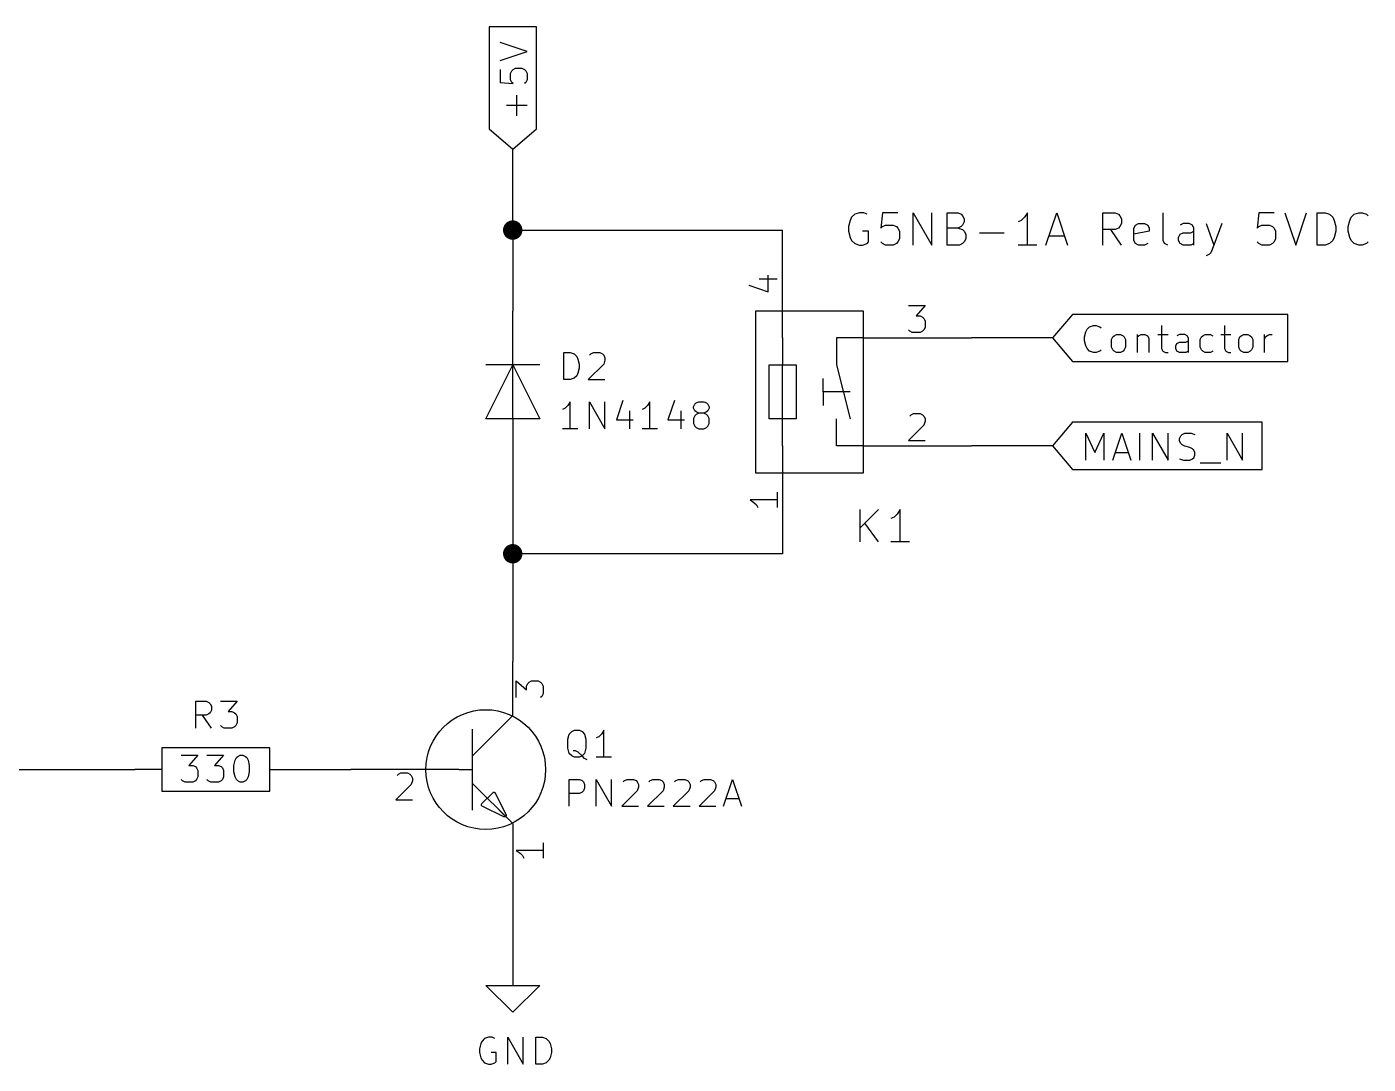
# Model space of a CAD drawing. Extents: x 0.4 to 16.1, y -11.3 to -0.4.
# Drawn here: x 6.3 to 8.785, y -5.696 to -3.773 of the extents above; entities that cross this region are included whole.
import ezdxf

# ---------------------------------------------------------------- set-up
doc = ezdxf.new("R2010")
doc.units = 0
doc.header["$MEASUREMENT"] = 0
for name, color, linetype in [('CYAN2', 4, 'CONTINUOUS'), ('GREEN3', 91, 'CONTINUOUS'), ('RED2', 1, 'CONTINUOUS'), ('RED3', 11, 'CONTINUOUS')]:
    doc.layers.add(name, color=color, linetype=linetype)

msp = doc.modelspace()

# ---------------------------------------------------------------- linework, layer by layer
at = {"layer": 'CYAN2', "linetype": 'CONTINUOUS'}
for p, q in [((7.83377, -4.12061), (7.82806, -4.12633)), ((7.84234, -4.11776), (7.83377, -4.12061)), ((7.85091, -4.11776), (7.84234, -4.11776)), ((7.85663, -4.12061), (7.85091, -4.11776)), ((7.8852, -4.11776), (7.88234, -4.14633)), ((7.91377, -4.11776), (7.8852, -4.11776)), ((7.94234, -4.17776), (7.94234, -4.11776)), ((7.94234, -4.11776), (7.97663, -4.17776)), ((7.97663, -4.17776), (7.97663, -4.11776)), ((8.0052, -4.17776), (8.0052, -4.11776)), ((8.0052, -4.11776), (8.0252, -4.11776)), ((8.0252, -4.11776), (8.03091, -4.12061)), ((8.03091, -4.12061), (8.03377, -4.12347)), ((8.03377, -4.12347), (8.03663, -4.12919)), ((8.15377, -4.11776), (8.14806, -4.12633)), ((8.15377, -4.17776), (8.15377, -4.11776)), ((8.18806, -4.17776), (8.20806, -4.11776)), ((8.20806, -4.11776), (8.22806, -4.17776)), ((8.29377, -4.17776), (8.29377, -4.11776)), ((8.29377, -4.11776), (8.31663, -4.11776)), ((8.31663, -4.11776), (8.32234, -4.12061)), ((8.32234, -4.12061), (8.3252, -4.12347)), ((8.3252, -4.12347), (8.32806, -4.12919)), ((8.4052, -4.16919), (8.4052, -4.11776)), ((8.58234, -4.11776), (8.57948, -4.14633)), ((8.61091, -4.11776), (8.58234, -4.11776)), ((8.63091, -4.11776), (8.65091, -4.17776)), ((8.65091, -4.17776), (8.67091, -4.11776)), ((8.69091, -4.17776), (8.69091, -4.11776)), ((8.69091, -4.11776), (8.7052, -4.11776)), ((8.7052, -4.11776), (8.71377, -4.12061)), ((8.71377, -4.12061), (8.71948, -4.12633)), ((8.75377, -4.12633), (8.75948, -4.12061)), ((8.75948, -4.12061), (8.76805, -4.11776)), ((8.76805, -4.11776), (8.77377, -4.11776)), ((8.77377, -4.11776), (8.78234, -4.12061)), ((8.78234, -4.12061), (8.7852, -4.12347)), ((7.8252, -4.13204), (7.82234, -4.14347)), ((7.82234, -4.14347), (7.82234, -4.15204)), ((7.82806, -4.12633), (7.8252, -4.13204)), ((7.88234, -4.14633), (7.8852, -4.14347)), ((7.8852, -4.14347), (7.89091, -4.14061)), ((7.89091, -4.14061), (7.9052, -4.14061)), ((7.9052, -4.14061), (7.91091, -4.14347)), ((7.91091, -4.14347), (7.91377, -4.14633)), ((7.91377, -4.14633), (7.91663, -4.15204)), ((8.0252, -4.14633), (8.0052, -4.14633)), ((8.03091, -4.14347), (8.0252, -4.14633)), ((8.0252, -4.14633), (8.03377, -4.14919)), ((8.03377, -4.14061), (8.03091, -4.14347)), ((8.03663, -4.1349), (8.03377, -4.14061)), ((8.03377, -4.14919), (8.03663, -4.15204)), ((8.03663, -4.12919), (8.03663, -4.1349)), ((8.14234, -4.13204), (8.13663, -4.1349)), ((8.14806, -4.12633), (8.14234, -4.13204)), ((8.31663, -4.14919), (8.29377, -4.14919)), ((8.32806, -4.17776), (8.30806, -4.14919)), ((8.32234, -4.14633), (8.31663, -4.14919)), ((8.3252, -4.14347), (8.32234, -4.14633)), ((8.32806, -4.13776), (8.3252, -4.14347)), ((8.32806, -4.12919), (8.32806, -4.13776)), ((8.35091, -4.14633), (8.35377, -4.14061)), ((8.35091, -4.16919), (8.35091, -4.14633)), ((8.35377, -4.14061), (8.35948, -4.13776)), ((8.35948, -4.13776), (8.37091, -4.13776)), ((8.37091, -4.13776), (8.37663, -4.14061)), ((8.37663, -4.14061), (8.37948, -4.14633)), ((8.37948, -4.14633), (8.37948, -4.15204)), ((8.44234, -4.13776), (8.43663, -4.14061)), ((8.45377, -4.13776), (8.44234, -4.13776)), ((8.45948, -4.14061), (8.45377, -4.13776)), ((8.46234, -4.14633), (8.45948, -4.14061)), ((8.46234, -4.17776), (8.46234, -4.14633)), ((8.4852, -4.13776), (8.49948, -4.17776)), ((8.51377, -4.13776), (8.49948, -4.17776)), ((8.57948, -4.14633), (8.58234, -4.14347)), ((8.58234, -4.14347), (8.58806, -4.14061)), ((8.58806, -4.14061), (8.60234, -4.14061)), ((8.60234, -4.14061), (8.60806, -4.14347)), ((8.60806, -4.14347), (8.61091, -4.14633)), ((8.61091, -4.14633), (8.61377, -4.15204)), ((8.71948, -4.12633), (8.72234, -4.13204)), ((8.72234, -4.13204), (8.7252, -4.14347)), ((8.7252, -4.14347), (8.7252, -4.15204)), ((8.74805, -4.14347), (8.75091, -4.13204)), ((8.74805, -4.15204), (8.74805, -4.14347)), ((8.75091, -4.13204), (8.75377, -4.12633)), ((7.82234, -4.15204), (7.8252, -4.16347)), ((7.8252, -4.16347), (7.82806, -4.16919)), ((7.82806, -4.16919), (7.83377, -4.1749)), ((7.83377, -4.1749), (7.84234, -4.17776)), ((7.85948, -4.15204), (7.84806, -4.15204)), ((7.84806, -4.17776), (7.85663, -4.1749)), ((7.85663, -4.1749), (7.85948, -4.17204)), ((7.85948, -4.17204), (7.85948, -4.15204)), ((7.8852, -4.1749), (7.88234, -4.17204)), ((7.89091, -4.17776), (7.8852, -4.1749)), ((7.91091, -4.1749), (7.9052, -4.17776)), ((7.91377, -4.17204), (7.91091, -4.1749)), ((7.91663, -4.16633), (7.91377, -4.17204)), ((7.91663, -4.15204), (7.91663, -4.16633)), ((8.03377, -4.1749), (8.02806, -4.17776)), ((8.03663, -4.17204), (8.03377, -4.1749)), ((8.03663, -4.15204), (8.03948, -4.15776)), ((8.03948, -4.16633), (8.03663, -4.17204)), ((8.03948, -4.15776), (8.03948, -4.16633)), ((8.0652, -4.1549), (8.11091, -4.1549)), ((8.19377, -4.16061), (8.22234, -4.16061)), ((8.37948, -4.15204), (8.35091, -4.15776)), ((8.35377, -4.1749), (8.35091, -4.16919)), ((8.35948, -4.17776), (8.35377, -4.1749)), ((8.37663, -4.1749), (8.37091, -4.17776)), ((8.40806, -4.1749), (8.4052, -4.16919)), ((8.41377, -4.17776), (8.40806, -4.1749)), ((8.43377, -4.16347), (8.43663, -4.15776)), ((8.43377, -4.16919), (8.43377, -4.16347)), ((8.43663, -4.1749), (8.43377, -4.16919)), ((8.43663, -4.15776), (8.44234, -4.1549)), ((8.44234, -4.17776), (8.43663, -4.1749)), ((8.44234, -4.1549), (8.45663, -4.1549)), ((8.45663, -4.1549), (8.46234, -4.15204)), ((8.46234, -4.1749), (8.45663, -4.17776)), ((8.58234, -4.1749), (8.57948, -4.17204)), ((8.58806, -4.17776), (8.58234, -4.1749)), ((8.60806, -4.1749), (8.60234, -4.17776)), ((8.61091, -4.17204), (8.60806, -4.1749)), ((8.61377, -4.16633), (8.61091, -4.17204)), ((8.61377, -4.15204), (8.61377, -4.16633)), ((8.71377, -4.1749), (8.7052, -4.17776)), ((8.71948, -4.16919), (8.71377, -4.1749)), ((8.72234, -4.16347), (8.71948, -4.16919)), ((8.7252, -4.15204), (8.72234, -4.16347)), ((8.75091, -4.16347), (8.74805, -4.15204)), ((8.75377, -4.16919), (8.75091, -4.16347)), ((8.75948, -4.1749), (8.75377, -4.16919)), ((8.76805, -4.17776), (8.75948, -4.1749)), ((8.78234, -4.1749), (8.77377, -4.17776)), ((8.7852, -4.17204), (8.78234, -4.1749)), ((7.84234, -4.17776), (7.84806, -4.17776)), ((7.9052, -4.17776), (7.89091, -4.17776)), ((8.02806, -4.17776), (8.0052, -4.17776)), ((8.17091, -4.17776), (8.13663, -4.17776)), ((8.37091, -4.17776), (8.35948, -4.17776)), ((8.45663, -4.17776), (8.44234, -4.17776)), ((8.49091, -4.1949), (8.4852, -4.19776)), ((8.49377, -4.19204), (8.49091, -4.1949)), ((8.49948, -4.17776), (8.49377, -4.19204)), ((8.60234, -4.17776), (8.58806, -4.17776)), ((8.7052, -4.17776), (8.69091, -4.17776)), ((8.77377, -4.17776), (8.76805, -4.17776)), ((7.29472, -4.42713), (7.29472, -4.37713)), ((7.29472, -4.37713), (7.30662, -4.37713)), ((7.30662, -4.37713), (7.31376, -4.37951)), ((7.31376, -4.37951), (7.31853, -4.38428)), ((7.31853, -4.38428), (7.32091, -4.38904)), ((7.32091, -4.38904), (7.32329, -4.39856)), ((7.32329, -4.39856), (7.32329, -4.4057)), ((7.36853, -4.39856), (7.33996, -4.42713)), ((7.34234, -4.38189), (7.34472, -4.37951)), ((7.34472, -4.37951), (7.34948, -4.37713)), ((7.34948, -4.37713), (7.36139, -4.37713)), ((7.36139, -4.37713), (7.36615, -4.37951)), ((7.36615, -4.37951), (7.36853, -4.38189)), ((7.36853, -4.38189), (7.37091, -4.38665)), ((7.37091, -4.39142), (7.36853, -4.39856)), ((7.37091, -4.38665), (7.37091, -4.39142)), ((7.31853, -4.41999), (7.31376, -4.42475)), ((7.32091, -4.41522), (7.31853, -4.41999)), ((7.32329, -4.4057), (7.32091, -4.41522)), ((7.30662, -4.42713), (7.29472, -4.42713)), ((7.31376, -4.42475), (7.30662, -4.42713)), ((7.33996, -4.42713), (7.37091, -4.42713)), ((7.30662, -4.46813), (7.30186, -4.47528)), ((7.30662, -4.51813), (7.30662, -4.46813)), ((7.34233, -4.51813), (7.34233, -4.46813)), ((7.34233, -4.46813), (7.37091, -4.51813)), ((7.37091, -4.51813), (7.37091, -4.46813)), ((7.40424, -4.46575), (7.39234, -4.50146)), ((7.45424, -4.46813), (7.44948, -4.47528)), ((7.45424, -4.51813), (7.45424, -4.46813)), ((7.49948, -4.46575), (7.48757, -4.50146)), ((7.53519, -4.47765), (7.53757, -4.47289)), ((7.53757, -4.47289), (7.53995, -4.47051)), ((7.53995, -4.47051), (7.54472, -4.46813)), ((7.54472, -4.46813), (7.55424, -4.46813)), ((7.55424, -4.46813), (7.559, -4.47051)), ((7.559, -4.47051), (7.56138, -4.47289)), ((7.56138, -4.47289), (7.56376, -4.47765)), ((7.2971, -4.48004), (7.29234, -4.48242)), ((7.30186, -4.47528), (7.2971, -4.48004)), ((7.41615, -4.4848), (7.41615, -4.51813)), ((7.44472, -4.48004), (7.43996, -4.48242)), ((7.44948, -4.47528), (7.44472, -4.48004)), ((7.51138, -4.4848), (7.51138, -4.51813)), ((7.53519, -4.48004), (7.53519, -4.47765)), ((7.53757, -4.4848), (7.53519, -4.48004)), ((7.53757, -4.49432), (7.53519, -4.49908)), ((7.53995, -4.48718), (7.53757, -4.4848)), ((7.53995, -4.49194), (7.53757, -4.49432)), ((7.54472, -4.48956), (7.53995, -4.48718)), ((7.54472, -4.48956), (7.53995, -4.49194)), ((7.55424, -4.48956), (7.54472, -4.48956)), ((7.559, -4.48718), (7.55424, -4.48956)), ((7.559, -4.49194), (7.55424, -4.48956)), ((7.56138, -4.4848), (7.559, -4.48718)), ((7.56138, -4.49432), (7.559, -4.49194)), ((7.56376, -4.48004), (7.56138, -4.4848)), ((7.56376, -4.49908), (7.56138, -4.49432)), ((7.56376, -4.47765), (7.56376, -4.48004)), ((7.32091, -4.51813), (7.29234, -4.51813)), ((7.39234, -4.50146), (7.42329, -4.50146)), ((7.46853, -4.51813), (7.43996, -4.51813)), ((7.48757, -4.50146), (7.51852, -4.50146)), ((7.53519, -4.49908), (7.53519, -4.50861)), ((7.53519, -4.50861), (7.53757, -4.51337)), ((7.53757, -4.51337), (7.53995, -4.51575)), ((7.53995, -4.51575), (7.54472, -4.51813)), ((7.54472, -4.51813), (7.55424, -4.51813)), ((7.55424, -4.51813), (7.559, -4.51575)), ((7.559, -4.51575), (7.56138, -4.51337)), ((7.56138, -4.51337), (7.56376, -4.50861)), ((7.56376, -4.50861), (7.56376, -4.49908)), ((7.84377, -4.72776), (7.84377, -4.66776)), ((7.87806, -4.66776), (7.84377, -4.70204)), ((7.91806, -4.66776), (7.91234, -4.67633)), ((7.91806, -4.72776), (7.91806, -4.66776)), ((7.87806, -4.72776), (7.85234, -4.69347)), ((7.90663, -4.68204), (7.90091, -4.6849)), ((7.91234, -4.67633), (7.90663, -4.68204)), ((7.9352, -4.72776), (7.90091, -4.72776)), ((6.61309, -5.07313), (6.61309, -5.02313)), ((6.61309, -5.02313), (6.63214, -5.02313)), ((6.63214, -5.02313), (6.6369, -5.02551)), ((6.6369, -5.02551), (6.63928, -5.02789)), ((6.63928, -5.04456), (6.6369, -5.04694)), ((6.63928, -5.02789), (6.64166, -5.03265)), ((6.64166, -5.0398), (6.63928, -5.04456)), ((6.64166, -5.03265), (6.64166, -5.0398)), ((6.65833, -5.02313), (6.68928, -5.02313)), ((6.68928, -5.02313), (6.67261, -5.04218)), ((6.67261, -5.04218), (6.67976, -5.04218)), ((6.67976, -5.04218), (6.68452, -5.04456)), ((6.68452, -5.04456), (6.6869, -5.04694)), ((6.63214, -5.04932), (6.61309, -5.04932)), ((6.64166, -5.07313), (6.625, -5.04932)), ((6.6369, -5.04694), (6.63214, -5.04932)), ((6.66071, -5.07075), (6.65833, -5.06837)), ((6.6869, -5.06837), (6.68452, -5.07075)), ((6.6869, -5.04694), (6.68928, -5.0517)), ((6.68928, -5.06361), (6.6869, -5.06837)), ((6.68928, -5.0517), (6.68928, -5.06361)), ((6.66547, -5.07313), (6.66071, -5.07075)), ((6.67976, -5.07313), (6.66547, -5.07313)), ((6.68452, -5.07075), (6.67976, -5.07313)), ((7.30234, -5.0938), (7.30472, -5.08428)), ((7.30234, -5.11046), (7.30234, -5.0938)), ((7.30472, -5.08428), (7.30948, -5.07951)), ((7.30948, -5.07951), (7.31424, -5.07713)), ((7.31424, -5.07713), (7.32376, -5.07713)), ((7.32376, -5.07713), (7.32853, -5.07951)), ((7.32853, -5.07951), (7.33329, -5.08428)), ((7.33329, -5.08428), (7.33567, -5.0938)), ((7.33567, -5.0938), (7.33567, -5.11046)), ((7.35948, -5.08904), (7.35472, -5.09142)), ((7.36424, -5.08428), (7.35948, -5.08904)), ((7.369, -5.07713), (7.36424, -5.08428)), ((7.369, -5.12713), (7.369, -5.07713)), ((7.30472, -5.11999), (7.30234, -5.11046)), ((7.30948, -5.12475), (7.30472, -5.11999)), ((7.31662, -5.11522), (7.31186, -5.11522)), ((7.32139, -5.11761), (7.31662, -5.11522)), ((7.32853, -5.12475), (7.32139, -5.11761)), ((7.33329, -5.11999), (7.32853, -5.12475)), ((7.33567, -5.11046), (7.33329, -5.11999)), ((6.58571, -5.12313), (6.61667, -5.12313)), ((6.61667, -5.12313), (6.6, -5.14218)), ((6.6, -5.14218), (6.60714, -5.14218)), ((6.60714, -5.14218), (6.6119, -5.14456)), ((6.6119, -5.14456), (6.61428, -5.14694)), ((6.63333, -5.12313), (6.66428, -5.12313)), ((6.66428, -5.12313), (6.64761, -5.14218)), ((6.64761, -5.14218), (6.65476, -5.14218)), ((6.65476, -5.14218), (6.65952, -5.14456)), ((6.65952, -5.14456), (6.6619, -5.14694)), ((6.68333, -5.14218), (6.68571, -5.13265)), ((6.68333, -5.15408), (6.68333, -5.14218)), ((6.68571, -5.13265), (6.68809, -5.12789)), ((6.68809, -5.12789), (6.69047, -5.12551)), ((6.69047, -5.12551), (6.69523, -5.12313)), ((6.69523, -5.12313), (6.7, -5.12313)), ((6.7, -5.12313), (6.70476, -5.12551)), ((6.70476, -5.12551), (6.70714, -5.12789)), ((6.70714, -5.12789), (6.70952, -5.13265)), ((6.70952, -5.13265), (6.7119, -5.14218)), ((6.7119, -5.14218), (6.7119, -5.15408)), ((7.31424, -5.12713), (7.30948, -5.12475)), ((7.32376, -5.12713), (7.31424, -5.12713)), ((7.32853, -5.12475), (7.32376, -5.12713)), ((7.33329, -5.12951), (7.32853, -5.12475)), ((7.33805, -5.13189), (7.33329, -5.12951)), ((7.38329, -5.12713), (7.35472, -5.12713)), ((6.58809, -5.17075), (6.58571, -5.16837)), ((6.61428, -5.16837), (6.6119, -5.17075)), ((6.61428, -5.14694), (6.61667, -5.1517)), ((6.61667, -5.16361), (6.61428, -5.16837)), ((6.61667, -5.1517), (6.61667, -5.16361)), ((6.63571, -5.17075), (6.63333, -5.16837)), ((6.6619, -5.16837), (6.65952, -5.17075)), ((6.6619, -5.14694), (6.66428, -5.1517)), ((6.66428, -5.16361), (6.6619, -5.16837)), ((6.66428, -5.1517), (6.66428, -5.16361)), ((6.68571, -5.16361), (6.68333, -5.15408)), ((6.68809, -5.16837), (6.68571, -5.16361)), ((6.69047, -5.17075), (6.68809, -5.16837)), ((6.70714, -5.16837), (6.70476, -5.17075)), ((6.70952, -5.16361), (6.70714, -5.16837)), ((6.7119, -5.15408), (6.70952, -5.16361)), ((7.30472, -5.21813), (7.30472, -5.16813)), ((7.30472, -5.16813), (7.32376, -5.16813)), ((7.32376, -5.16813), (7.32853, -5.17051)), ((7.35472, -5.21813), (7.35472, -5.16813)), ((7.35472, -5.16813), (7.38329, -5.21813)), ((7.38329, -5.21813), (7.38329, -5.16813)), ((7.4071, -5.17051), (7.41186, -5.16813)), ((7.41186, -5.16813), (7.42377, -5.16813)), ((7.42377, -5.16813), (7.42853, -5.17051)), ((7.45472, -5.17051), (7.45948, -5.16813)), ((7.45948, -5.16813), (7.47139, -5.16813)), ((7.47139, -5.16813), (7.47615, -5.17051)), ((7.50233, -5.17051), (7.5071, -5.16813)), ((7.5071, -5.16813), (7.519, -5.16813)), ((7.519, -5.16813), (7.52376, -5.17051)), ((7.54995, -5.17051), (7.55472, -5.16813)), ((7.55472, -5.16813), (7.56662, -5.16813)), ((7.56662, -5.16813), (7.57138, -5.17051)), ((7.59043, -5.21813), (7.60709, -5.16813)), ((7.60709, -5.16813), (7.62376, -5.21813)), ((6.59285, -5.17313), (6.58809, -5.17075)), ((6.60714, -5.17313), (6.59285, -5.17313)), ((6.6119, -5.17075), (6.60714, -5.17313)), ((6.64047, -5.17313), (6.63571, -5.17075)), ((6.65476, -5.17313), (6.64047, -5.17313)), ((6.65952, -5.17075), (6.65476, -5.17313)), ((6.69523, -5.17313), (6.69047, -5.17075)), ((6.7, -5.17313), (6.69523, -5.17313)), ((6.70476, -5.17075), (6.7, -5.17313)), ((7.32376, -5.19432), (7.30472, -5.19432)), ((7.32853, -5.19194), (7.32376, -5.19432)), ((7.32853, -5.17051), (7.33091, -5.17289)), ((7.33091, -5.18956), (7.32853, -5.19194)), ((7.33091, -5.17289), (7.33329, -5.17765)), ((7.33329, -5.1848), (7.33091, -5.18956)), ((7.33329, -5.17765), (7.33329, -5.1848)), ((7.43091, -5.18956), (7.40234, -5.21813)), ((7.40472, -5.17289), (7.4071, -5.17051)), ((7.42853, -5.17051), (7.43091, -5.17289)), ((7.43091, -5.17289), (7.43329, -5.17765)), ((7.43329, -5.18242), (7.43091, -5.18956)), ((7.43329, -5.17765), (7.43329, -5.18242)), ((7.47853, -5.18956), (7.44996, -5.21813)), ((7.45234, -5.17289), (7.45472, -5.17051)), ((7.47615, -5.17051), (7.47853, -5.17289)), ((7.47853, -5.17289), (7.48091, -5.17765)), ((7.48091, -5.18242), (7.47853, -5.18956)), ((7.48091, -5.17765), (7.48091, -5.18242)), ((7.52615, -5.18956), (7.49757, -5.21813)), ((7.49996, -5.17289), (7.50233, -5.17051)), ((7.52376, -5.17051), (7.52615, -5.17289)), ((7.52615, -5.17289), (7.52853, -5.17765)), ((7.52853, -5.18242), (7.52615, -5.18956)), ((7.52853, -5.17765), (7.52853, -5.18242)), ((7.57376, -5.18956), (7.54519, -5.21813)), ((7.54757, -5.17289), (7.54995, -5.17051)), ((7.57138, -5.17051), (7.57376, -5.17289)), ((7.57376, -5.17289), (7.57615, -5.17765)), ((7.57615, -5.18242), (7.57376, -5.18956)), ((7.57615, -5.17765), (7.57615, -5.18242)), ((7.40234, -5.21813), (7.43329, -5.21813)), ((7.44996, -5.21813), (7.48091, -5.21813)), ((7.49757, -5.21813), (7.52853, -5.21813)), ((7.54519, -5.21813), (7.57615, -5.21813)), ((7.59519, -5.20385), (7.619, -5.20385)), ((7.14071, -5.65804), (7.13833, -5.66756)), ((7.14309, -5.65328), (7.14071, -5.65804)), ((7.14786, -5.64851), (7.14309, -5.65328)), ((7.155, -5.64613), (7.14786, -5.64851)), ((7.16214, -5.64613), (7.155, -5.64613)), ((7.16691, -5.64851), (7.16214, -5.64613)), ((7.19071, -5.69613), (7.19071, -5.64613)), ((7.19071, -5.64613), (7.21928, -5.69613)), ((7.21928, -5.69613), (7.21928, -5.64613)), ((7.24309, -5.69613), (7.24309, -5.64613)), ((7.24309, -5.64613), (7.255, -5.64613)), ((7.255, -5.64613), (7.26214, -5.64851)), ((7.26214, -5.64851), (7.26691, -5.65328)), ((7.26691, -5.65328), (7.26929, -5.65804)), ((7.26929, -5.65804), (7.27167, -5.66756)), ((7.13833, -5.66756), (7.13833, -5.6747)), ((7.13833, -5.6747), (7.14071, -5.68422)), ((7.14071, -5.68422), (7.14309, -5.68899)), ((7.14309, -5.68899), (7.14786, -5.69375)), ((7.16928, -5.6747), (7.15976, -5.6747)), ((7.16691, -5.69375), (7.16928, -5.69137)), ((7.16928, -5.69137), (7.16928, -5.6747)), ((7.26691, -5.68899), (7.26214, -5.69375)), ((7.26929, -5.68422), (7.26691, -5.68899)), ((7.27167, -5.6747), (7.26929, -5.68422)), ((7.27167, -5.66756), (7.27167, -5.6747)), ((7.14786, -5.69375), (7.155, -5.69613)), ((7.155, -5.69613), (7.15976, -5.69613)), ((7.15976, -5.69613), (7.16691, -5.69375)), ((7.255, -5.69613), (7.24309, -5.69613)), ((7.26214, -5.69375), (7.255, -5.69613))]:
    msp.add_line(p, q, dxfattribs=at)
at = {"layer": 'GREEN3', "linetype": 'CONTINUOUS'}
for p, q in [((7.2, -4.15), (7.2, -4)), ((7.2, -4.15), (7.2, -4.3)), ((7.2, -4.15), (7.7, -4.15)), ((8.2, -4.35), (8.05, -4.35)), ((8.2, -4.55), (8.05, -4.55)), ((7.2, -4.6), (7.2, -4.75)), ((7.2, -4.75), (7.2, -4.95)), ((7.7, -4.75), (7.2, -4.75)), ((6.15, -5.15), (6.5, -5.15)), ((6.8, -5.15), (6.9, -5.15)), ((7.2, -5.35), (7.2, -5.5))]:
    msp.add_line(p, q, dxfattribs=at)
at = {"layer": 'GREEN3', "const_width": 0.018}
for points in [[(7.191, -4.15, 1), (7.209, -4.15, 1)], [(7.191, -4.75, 1), (7.209, -4.75, 1)]]:
    msp.add_lwpolyline(points, format="xyb", close=True, dxfattribs=at)
at = {"layer": 'RED2', "linetype": 'CONTINUOUS'}
for p, q in [((7.2, -3.77322), (7.15624, -3.77322)), ((7.15624, -3.77322), (7.15624, -3.9625)), ((7.24376, -3.77322), (7.2, -3.77322)), ((7.24376, -3.9625), (7.24376, -3.77322)), ((7.2267, -3.81905), (7.1767, -3.80238)), ((7.1767, -3.83571), (7.2267, -3.81905)), ((7.1767, -3.85238), (7.1767, -3.87619)), ((7.19813, -3.85476), (7.20052, -3.85238)), ((7.20052, -3.85238), (7.20528, -3.85)), ((7.20528, -3.85), (7.21718, -3.85)), ((7.21718, -3.85), (7.22194, -3.85238)), ((7.22194, -3.85238), (7.22433, -3.85476)), ((7.1767, -3.87619), (7.20052, -3.87857)), ((7.19575, -3.85952), (7.19813, -3.85476)), ((7.19575, -3.87143), (7.19575, -3.85952)), ((7.19813, -3.87619), (7.19575, -3.87143)), ((7.20052, -3.87857), (7.19813, -3.87619)), ((7.22433, -3.87619), (7.22194, -3.87857)), ((7.22433, -3.85476), (7.2267, -3.85952)), ((7.2267, -3.87143), (7.22433, -3.87619)), ((7.2267, -3.85952), (7.2267, -3.87143)), ((7.20766, -3.93809), (7.20766, -3.9)), ((7.2267, -3.91905), (7.18861, -3.91905)), ((7.15624, -3.9625), (7.2, -4)), ((7.2, -4), (7.24376, -3.9625)), ((7.7, -4.35), (7.7, -4.15)), ((7.2, -4.4), (7.2, -4.3)), ((7.85, -4.3), (7.65, -4.3)), ((7.65, -4.3), (7.65, -4.6)), ((7.85, -4.6), (7.85, -4.3)), ((8.2375, -4.30624), (8.2, -4.35)), ((8.63629, -4.30624), (8.2375, -4.30624)), ((8.63629, -4.35), (8.63629, -4.30624)), ((8.25952, -4.34813), (8.2619, -4.33861)), ((8.25952, -4.35528), (8.25952, -4.34813)), ((8.2619, -4.33861), (8.26428, -4.33385)), ((8.26428, -4.33385), (8.26905, -4.32909)), ((8.26905, -4.32909), (8.27619, -4.3267)), ((8.27619, -4.3267), (8.28095, -4.3267)), ((8.28095, -4.3267), (8.28809, -4.32909)), ((8.28809, -4.32909), (8.29047, -4.33147)), ((8.30952, -4.3529), (8.3119, -4.34813)), ((8.3119, -4.34813), (8.31428, -4.34575)), ((8.31428, -4.34575), (8.31905, -4.34337)), ((8.31905, -4.34337), (8.32619, -4.34337)), ((8.32619, -4.34337), (8.33095, -4.34575)), ((8.33095, -4.34575), (8.33333, -4.34813)), ((8.33333, -4.34813), (8.33571, -4.3529)), ((8.35714, -4.34337), (8.35714, -4.3767)), ((8.35714, -4.34813), (8.35952, -4.34575)), ((8.35952, -4.34575), (8.36428, -4.34337)), ((8.36428, -4.34337), (8.37143, -4.34337)), ((8.37143, -4.34337), (8.37619, -4.34575)), ((8.37619, -4.34575), (8.37857, -4.35052)), ((8.39523, -4.34337), (8.41428, -4.34337)), ((8.40237, -4.3267), (8.40237, -4.36956)), ((8.43571, -4.34337), (8.43094, -4.34575)), ((8.44523, -4.34337), (8.43571, -4.34337)), ((8.44999, -4.34575), (8.44523, -4.34337)), ((8.45237, -4.35052), (8.44999, -4.34575)), ((8.4738, -4.3529), (8.47618, -4.34813)), ((8.47618, -4.34813), (8.47856, -4.34575)), ((8.47856, -4.34575), (8.48333, -4.34337)), ((8.48333, -4.34337), (8.49285, -4.34337)), ((8.49285, -4.34337), (8.49761, -4.34575)), ((8.5119, -4.34337), (8.53094, -4.34337)), ((8.51904, -4.3267), (8.51904, -4.36956)), ((8.54523, -4.3529), (8.54761, -4.34813)), ((8.54761, -4.34813), (8.54999, -4.34575)), ((8.54999, -4.34575), (8.55476, -4.34337)), ((8.55476, -4.34337), (8.5619, -4.34337)), ((8.5619, -4.34337), (8.56666, -4.34575)), ((8.56666, -4.34575), (8.56904, -4.34813)), ((8.56904, -4.34813), (8.57142, -4.3529)), ((8.59285, -4.3767), (8.59285, -4.34337)), ((8.59285, -4.3529), (8.59523, -4.34813)), ((8.59523, -4.34813), (8.59761, -4.34575)), ((8.59761, -4.34575), (8.60237, -4.34337)), ((8.60237, -4.34337), (8.60713, -4.34337)), ((7.7, -4.35), (7.7, -4.4)), ((7.85, -4.35), (7.8, -4.35)), ((7.8, -4.35), (7.8, -4.4)), ((7.85, -4.35), (8.05, -4.35)), ((8.2, -4.35), (8.2375, -4.39376)), ((8.2619, -4.3648), (8.25952, -4.35528)), ((8.26428, -4.36956), (8.2619, -4.3648)), ((8.26905, -4.37433), (8.26428, -4.36956)), ((8.27619, -4.3767), (8.26905, -4.37433)), ((8.28809, -4.37433), (8.28095, -4.3767)), ((8.29047, -4.37194), (8.28809, -4.37433)), ((8.30952, -4.36718), (8.30952, -4.3529)), ((8.3119, -4.37194), (8.30952, -4.36718)), ((8.31428, -4.37433), (8.3119, -4.37194)), ((8.31905, -4.3767), (8.31428, -4.37433)), ((8.33095, -4.37433), (8.32619, -4.3767)), ((8.33333, -4.37194), (8.33095, -4.37433)), ((8.33571, -4.36718), (8.33333, -4.37194)), ((8.33571, -4.3529), (8.33571, -4.36718)), ((8.37857, -4.35052), (8.37857, -4.3767)), ((8.40237, -4.36956), (8.40476, -4.37433)), ((8.40476, -4.37433), (8.40952, -4.3767)), ((8.42857, -4.3648), (8.43094, -4.36004)), ((8.42857, -4.36956), (8.42857, -4.3648)), ((8.43094, -4.37433), (8.42857, -4.36956)), ((8.43094, -4.36004), (8.43571, -4.35766)), ((8.43571, -4.3767), (8.43094, -4.37433)), ((8.43571, -4.35766), (8.44761, -4.35766)), ((8.44761, -4.35766), (8.45237, -4.35528)), ((8.45237, -4.37433), (8.44761, -4.3767)), ((8.45237, -4.3767), (8.45237, -4.35052)), ((8.4738, -4.36718), (8.4738, -4.3529)), ((8.47618, -4.37194), (8.4738, -4.36718)), ((8.47856, -4.37433), (8.47618, -4.37194)), ((8.48333, -4.3767), (8.47856, -4.37433)), ((8.49761, -4.37433), (8.49285, -4.3767)), ((8.51904, -4.36956), (8.52142, -4.37433)), ((8.52142, -4.37433), (8.52619, -4.3767)), ((8.54523, -4.36718), (8.54523, -4.3529)), ((8.54761, -4.37194), (8.54523, -4.36718)), ((8.54999, -4.37433), (8.54761, -4.37194)), ((8.55476, -4.3767), (8.54999, -4.37433)), ((8.56666, -4.37433), (8.5619, -4.3767)), ((8.56904, -4.37194), (8.56666, -4.37433)), ((8.57142, -4.36718), (8.56904, -4.37194)), ((8.57142, -4.3529), (8.57142, -4.36718)), ((8.63629, -4.39376), (8.63629, -4.35)), ((8.2375, -4.39376), (8.63629, -4.39376)), ((8.28095, -4.3767), (8.27619, -4.3767)), ((8.32619, -4.3767), (8.31905, -4.3767)), ((8.40952, -4.3767), (8.41428, -4.3767)), ((8.44761, -4.3767), (8.43571, -4.3767)), ((8.49285, -4.3767), (8.48333, -4.3767)), ((8.52619, -4.3767), (8.53094, -4.3767)), ((8.5619, -4.3767), (8.55476, -4.3767)), ((7.25, -4.4), (7.15, -4.4)), ((7.15, -4.5), (7.2, -4.4)), ((7.2, -4.5), (7.2, -4.4)), ((7.2, -4.4), (7.25, -4.5)), ((7.675, -4.5), (7.675, -4.4)), ((7.675, -4.4), (7.725, -4.4)), ((7.7, -4.55), (7.7, -4.4)), ((7.725, -4.4), (7.725, -4.5)), ((7.8, -4.4), (7.825, -4.5)), ((7.775, -4.45), (7.775, -4.425)), ((7.825, -4.45), (7.775, -4.45)), ((7.775, -4.45), (7.775, -4.475)), ((7.25, -4.5), (7.15, -4.5)), ((7.2, -4.5), (7.2, -4.6)), ((7.725, -4.5), (7.675, -4.5)), ((7.8, -4.55), (7.8, -4.5)), ((8.2375, -4.50624), (8.2, -4.55)), ((8.58868, -4.50624), (8.2375, -4.50624)), ((8.58868, -4.55), (8.58868, -4.50624)), ((8.2619, -4.5767), (8.2619, -4.5267)), ((8.2619, -4.5267), (8.27857, -4.56242)), ((8.27857, -4.56242), (8.29524, -4.5267)), ((8.29524, -4.5267), (8.29524, -4.5767)), ((8.3119, -4.5767), (8.32857, -4.5267)), ((8.32857, -4.5267), (8.34524, -4.5767)), ((8.3619, -4.5767), (8.3619, -4.5267)), ((8.38571, -4.5767), (8.38571, -4.5267)), ((8.38571, -4.5267), (8.41428, -4.5767)), ((8.41428, -4.5767), (8.41428, -4.5267)), ((8.43572, -4.53623), (8.43809, -4.53147)), ((8.43572, -4.54099), (8.43572, -4.53623)), ((8.43809, -4.54575), (8.43572, -4.54099)), ((8.43809, -4.53147), (8.44048, -4.52909)), ((8.44048, -4.54813), (8.43809, -4.54575)), ((8.44048, -4.52909), (8.44524, -4.5267)), ((8.44524, -4.55052), (8.44048, -4.54813)), ((8.44524, -4.5267), (8.45714, -4.5267)), ((8.45714, -4.5267), (8.46429, -4.52909)), ((8.52381, -4.5767), (8.52381, -4.5267)), ((8.52381, -4.5267), (8.55238, -4.5767)), ((8.55238, -4.5767), (8.55238, -4.5267)), ((7.7, -4.55), (7.7, -4.75)), ((7.85, -4.55), (7.8, -4.55)), ((7.85, -4.55), (8.05, -4.55)), ((8.2, -4.55), (8.2375, -4.59376)), ((8.31667, -4.56242), (8.34047, -4.56242)), ((8.45476, -4.5529), (8.44524, -4.55052)), ((8.45952, -4.55528), (8.45476, -4.5529)), ((8.46191, -4.55766), (8.45952, -4.55528)), ((8.45952, -4.57433), (8.46191, -4.57194)), ((8.46429, -4.56242), (8.46191, -4.55766)), ((8.46191, -4.57194), (8.46429, -4.56718)), ((8.46429, -4.56718), (8.46429, -4.56242)), ((8.58868, -4.59376), (8.58868, -4.55)), ((8.2375, -4.59376), (8.58868, -4.59376)), ((8.43572, -4.57433), (8.44286, -4.5767)), ((8.44286, -4.5767), (8.45476, -4.5767)), ((8.45476, -4.5767), (8.45952, -4.57433)), ((8.47381, -4.58147), (8.51191, -4.58147)), ((7.65, -4.6), (7.85, -4.6)), ((7.2, -5.05), (7.2, -4.95)), ((7.2, -5.05), (7.125, -5.125)), ((7.125, -5.075), (7.125, -5.225)), ((6.75, -5.11), (6.55, -5.11)), ((6.55, -5.11), (6.55, -5.19)), ((6.75, -5.19), (6.75, -5.11)), ((6.55, -5.15), (6.5, -5.15)), ((6.75, -5.15), (6.8, -5.15)), ((7.1, -5.15), (6.9, -5.15)), ((7.1, -5.15), (7.125, -5.15)), ((6.55, -5.19), (6.75, -5.19)), ((7.2, -5.25), (7.125, -5.175)), ((7.14288, -5.21288), (7.16288, -5.19288)), ((7.16288, -5.19288), (7.16373, -5.19228)), ((7.16373, -5.19228), (7.16396, -5.19226)), ((7.16396, -5.19226), (7.16415, -5.19213)), ((7.16415, -5.19213), (7.16495, -5.19217)), ((7.16495, -5.19217), (7.16578, -5.1921)), ((7.16578, -5.1921), (7.16596, -5.19223)), ((7.16596, -5.19223), (7.16619, -5.19225)), ((7.16619, -5.19225), (7.16679, -5.19281)), ((7.16679, -5.19281), (7.16746, -5.19328)), ((7.16746, -5.19328), (7.16751, -5.1935)), ((7.16751, -5.1935), (7.16769, -5.19366)), ((7.16769, -5.19366), (7.18768, -5.23366)), ((7.142, -5.21518), (7.14207, -5.21496)), ((7.14228, -5.21582), (7.142, -5.21518)), ((7.14201, -5.21474), (7.14207, -5.21461)), ((7.14207, -5.21496), (7.14201, -5.21474)), ((7.14205, -5.21448), (7.14239, -5.21388)), ((7.14207, -5.21461), (7.14205, -5.21448)), ((7.1424, -5.2165), (7.14228, -5.21582)), ((7.14239, -5.21388), (7.14259, -5.21322)), ((7.14251, -5.21659), (7.1424, -5.2165)), ((7.14254, -5.21672), (7.14251, -5.21659)), ((7.14272, -5.21685), (7.14254, -5.21672)), ((7.14259, -5.21322), (7.14278, -5.21309)), ((7.14282, -5.21706), (7.14272, -5.21685)), ((7.14278, -5.21309), (7.14288, -5.21288)), ((7.14366, -5.21769), (7.14282, -5.21706)), ((7.18366, -5.23768), (7.14366, -5.21769)), ((7.195, -5.245), (7.175, -5.225)), ((7.18374, -5.23769), (7.18366, -5.23768)), ((7.18381, -5.23775), (7.18374, -5.23769)), ((7.18476, -5.23781), (7.18381, -5.23775)), ((7.1857, -5.23792), (7.18476, -5.23781)), ((7.18577, -5.23787), (7.1857, -5.23792)), ((7.18585, -5.23787), (7.18577, -5.23787)), ((7.18664, -5.23729), (7.18585, -5.23787)), ((7.18741, -5.23678), (7.18664, -5.23729)), ((7.18743, -5.2367), (7.18741, -5.23678)), ((7.1875, -5.23665), (7.18743, -5.2367)), ((7.18772, -5.23572), (7.1875, -5.23665)), ((7.18768, -5.23366), (7.18798, -5.23466)), ((7.188, -5.23482), (7.18772, -5.23572)), ((7.18798, -5.23466), (7.18796, -5.23474)), ((7.18796, -5.23474), (7.188, -5.23482)), ((7.2, -5.25), (7.2, -5.35)), ((7.2, -5.5), (7.2, -5.55)), ((7.2, -5.6), (7.15, -5.55)), ((7.15, -5.55), (7.2, -5.55)), ((7.2, -5.55), (7.25, -5.55)), ((7.25, -5.55), (7.2, -5.6))]:
    msp.add_line(p, q, dxfattribs=at)
at = {"layer": 'RED2'}
msp.add_circle((7.15, -5.15), 0.111, dxfattribs=at)
at = {"layer": 'RED3', "linetype": 'CONTINUOUS'}
for p, q in [((7.65655, -4.24047), (7.68988, -4.24047)), ((7.67321, -4.26428), (7.67321, -4.23333)), ((7.6375, -4.25238), (7.67321, -4.26428)), ((7.93333, -4.28988), (7.96429, -4.28988)), ((7.96429, -4.28988), (7.94762, -4.30893)), ((7.94762, -4.30893), (7.95476, -4.30893)), ((7.95476, -4.30893), (7.95952, -4.31131)), ((7.95952, -4.31131), (7.96191, -4.31369)), ((7.96191, -4.31369), (7.96429, -4.31845)), ((7.96429, -4.31845), (7.96429, -4.33035)), ((7.93572, -4.3375), (7.93333, -4.33512)), ((7.94048, -4.33988), (7.93572, -4.3375)), ((7.95476, -4.33988), (7.94048, -4.33988)), ((7.95952, -4.3375), (7.95476, -4.33988)), ((7.96191, -4.33512), (7.95952, -4.3375)), ((7.96429, -4.33035), (7.96191, -4.33512)), ((7.93572, -4.49464), (7.93809, -4.49226)), ((7.93809, -4.49226), (7.94286, -4.48988)), ((7.94286, -4.48988), (7.95476, -4.48988)), ((7.95476, -4.48988), (7.95952, -4.49226)), ((7.95952, -4.49226), (7.96191, -4.49464)), ((7.96191, -4.49464), (7.96429, -4.4994)), ((7.96191, -4.51131), (7.93333, -4.53988)), ((7.96429, -4.50417), (7.96191, -4.51131)), ((7.96429, -4.4994), (7.96429, -4.50417)), ((7.93333, -4.53988), (7.96429, -4.53988)), ((7.68988, -4.63571), (7.68988, -4.66428)), ((7.68988, -4.65), (7.63988, -4.65)), ((7.63988, -4.65), (7.64702, -4.65476)), ((7.64702, -4.65476), (7.65178, -4.65952)), ((7.65178, -4.65952), (7.65417, -4.66428)), ((7.20638, -5.01666), (7.20638, -4.98571)), ((7.20638, -4.98571), (7.22543, -5.00238)), ((7.22543, -4.99523), (7.22781, -4.99047)), ((7.22543, -5.00238), (7.22543, -4.99523)), ((7.22781, -4.99047), (7.23019, -4.98809)), ((7.23019, -4.98809), (7.23495, -4.98571)), ((7.23495, -4.98571), (7.24685, -4.98571)), ((7.24685, -4.98571), (7.25162, -4.98809)), ((7.25162, -4.98809), (7.254, -4.99047)), ((7.254, -4.99047), (7.25638, -4.99523)), ((7.25638, -4.99523), (7.25638, -5.00952)), ((7.254, -5.01428), (7.25162, -5.01666)), ((7.25638, -5.00952), (7.254, -5.01428)), ((6.98572, -5.16114), (6.98809, -5.15876)), ((6.98809, -5.15876), (6.99286, -5.15638)), ((6.99286, -5.15638), (7.00476, -5.15638)), ((7.00476, -5.15638), (7.00952, -5.15876)), ((7.00952, -5.15876), (7.01191, -5.16114)), ((7.01191, -5.16114), (7.01429, -5.1659)), ((7.01429, -5.1659), (7.01429, -5.17067)), ((7.01191, -5.17781), (6.98333, -5.20638)), ((7.01429, -5.17067), (7.01191, -5.17781)), ((6.98333, -5.20638), (7.01429, -5.20638)), ((7.25638, -5.28571), (7.25638, -5.31428)), ((7.25638, -5.3), (7.20638, -5.3)), ((7.20638, -5.3), (7.21352, -5.30476)), ((7.21352, -5.30476), (7.21828, -5.30952)), ((7.21828, -5.30952), (7.22067, -5.31428))]:
    msp.add_line(p, q, dxfattribs=at)

doc.saveas('drawing.dxf')
